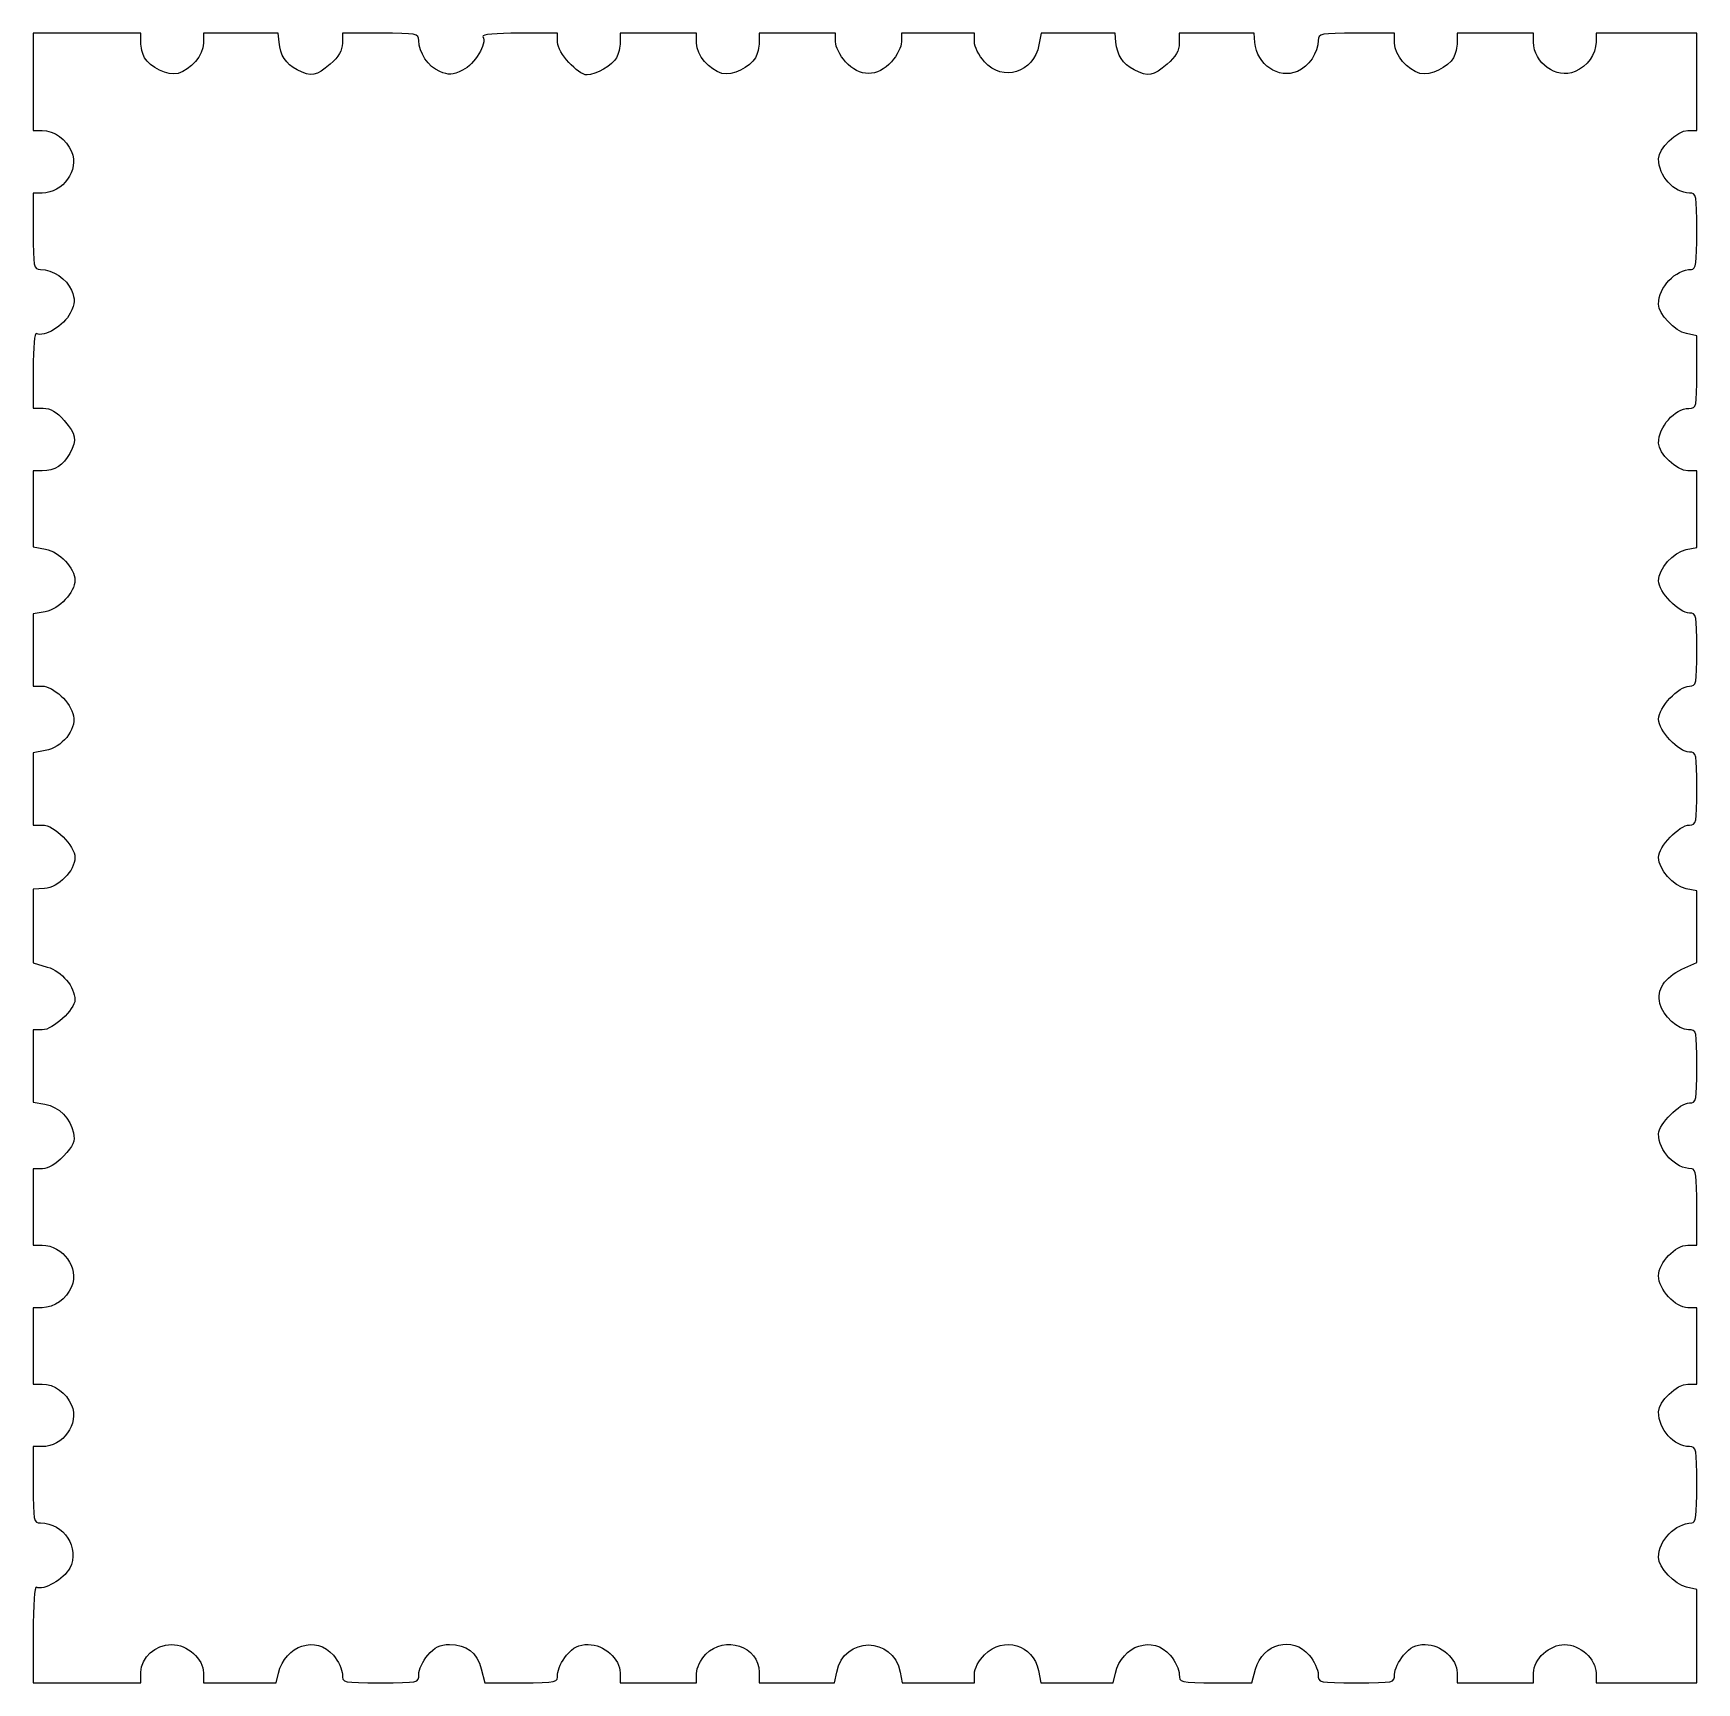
# Model space of a CAD drawing. Header units: centimetres. Extents: x -12.9 to -0.2, y -11.4 to 1.1.
import ezdxf

# ---------------------------------------------------------------- set-up
doc = ezdxf.new("R2010")
doc.units = ezdxf.units.CM
doc.header["$MEASUREMENT"] = 0
doc.layers.add('Layer 1', color=7, linetype='Continuous')

msp = doc.modelspace()

# ---------------------------------------------------------------- linework, layer by layer
at = {"layer": 'Layer 1'}
msp.add_open_spline([(-12.89466, -11.05235), (-12.89466, -10.82252), (-12.88499, -10.68635), (-12.86936, -10.69601), (-12.86936, -10.69601), (-12.82017, -10.72641), (-12.66009, -10.63482), (-12.61709, -10.55167), (-12.61709, -10.55167), (-12.53727, -10.39733), (-12.66053, -10.20725), (-12.84043, -10.20725), (-12.84043, -10.20725), (-12.89181, -10.20725), (-12.89466, -10.19196), (-12.89466, -9.91621), (-12.89466, -9.91621), (-12.89466, -9.91621), (-12.89466, -9.62516), (-12.89466, -9.62516), (-12.89466, -9.62516), (-12.89466, -9.62516), (-12.82758, -9.62516), (-12.82758, -9.62516), (-12.82758, -9.62516), (-12.66707, -9.62516), (-12.54394, -9.45173), (-12.60308, -9.30895), (-12.60308, -9.30895), (-12.64174, -9.21563), (-12.73533, -9.14891), (-12.82758, -9.14891), (-12.82758, -9.14891), (-12.82758, -9.14891), (-12.89466, -9.14891), (-12.89466, -9.14891), (-12.89466, -9.14891), (-12.89466, -9.14891), (-12.89466, -8.85787), (-12.89466, -8.85787), (-12.89466, -8.85787), (-12.89466, -8.85787), (-12.89466, -8.56683), (-12.89466, -8.56683), (-12.89466, -8.56683), (-12.89466, -8.56683), (-12.82758, -8.56683), (-12.82758, -8.56683), (-12.82758, -8.56683), (-12.73533, -8.56683), (-12.64174, -8.50011), (-12.60308, -8.40679), (-12.60308, -8.40679), (-12.54394, -8.26401), (-12.66707, -8.09058), (-12.82758, -8.09058), (-12.82758, -8.09058), (-12.82758, -8.09058), (-12.89466, -8.09058), (-12.89466, -8.09058), (-12.89466, -8.09058), (-12.89466, -8.09058), (-12.89466, -7.79954), (-12.89466, -7.79954), (-12.89466, -7.79954), (-12.89466, -7.79954), (-12.89466, -7.5085), (-12.89466, -7.5085), (-12.89466, -7.5085), (-12.89466, -7.5085), (-12.82502, -7.5085), (-12.82502, -7.5085), (-12.82502, -7.5085), (-12.7791, -7.5085), (-12.72421, -7.47544), (-12.66385, -7.41145), (-12.66385, -7.41145), (-12.58764, -7.33064), (-12.57501, -7.30096), (-12.58838, -7.23412), (-12.58838, -7.23412), (-12.61008, -7.12561), (-12.69924, -7.03656), (-12.80629, -7.01648), (-12.80629, -7.01648), (-12.80629, -7.01648), (-12.89466, -6.9999), (-12.89466, -6.9999), (-12.89466, -6.9999), (-12.89466, -6.9999), (-12.89466, -6.72503), (-12.89466, -6.72503), (-12.89466, -6.72503), (-12.89466, -6.72503), (-12.89466, -6.45016), (-12.89466, -6.45016), (-12.89466, -6.45016), (-12.89466, -6.45016), (-12.82587, -6.45016), (-12.82587, -6.45016), (-12.82587, -6.45016), (-12.74506, -6.45016), (-12.57711, -6.29555), (-12.57726, -6.2213), (-12.57726, -6.2213), (-12.57746, -6.12255), (-12.67685, -6.00434), (-12.78756, -5.97117), (-12.78756, -5.97117), (-12.78756, -5.97117), (-12.89466, -5.93908), (-12.89466, -5.93908), (-12.89466, -5.93908), (-12.89466, -5.93908), (-12.89461, -5.65884), (-12.89461, -5.65884), (-12.89461, -5.65884), (-12.89461, -5.65884), (-12.89455, -5.3786), (-12.89455, -5.3786), (-12.89455, -5.3786), (-12.89455, -5.3786), (-12.80862, -5.37287), (-12.80862, -5.37287), (-12.80862, -5.37287), (-12.70371, -5.36588), (-12.57716, -5.23714), (-12.57716, -5.13741), (-12.57716, -5.13741), (-12.57716, -5.04576), (-12.73406, -4.88912), (-12.82587, -4.88912), (-12.82587, -4.88912), (-12.82587, -4.88912), (-12.89466, -4.88912), (-12.89466, -4.88912), (-12.89466, -4.88912), (-12.89466, -4.88912), (-12.89466, -4.61425), (-12.89466, -4.61425), (-12.89466, -4.61425), (-12.89466, -4.61425), (-12.89466, -4.33939), (-12.89466, -4.33939), (-12.89466, -4.33939), (-12.89466, -4.33939), (-12.80365, -4.32231), (-12.80365, -4.32231), (-12.80365, -4.32231), (-12.67531, -4.29824), (-12.56732, -4.16563), (-12.58798, -4.05748), (-12.58798, -4.05748), (-12.60723, -3.95672), (-12.74108, -3.83079), (-12.82893, -3.83079), (-12.82893, -3.83079), (-12.82893, -3.83079), (-12.89466, -3.83079), (-12.89466, -3.83079), (-12.89466, -3.83079), (-12.89466, -3.83079), (-12.89466, -3.55592), (-12.89466, -3.55592), (-12.89466, -3.55592), (-12.89466, -3.55592), (-12.89466, -3.28105), (-12.89466, -3.28105), (-12.89466, -3.28105), (-12.89466, -3.28105), (-12.80365, -3.26398), (-12.80365, -3.26398), (-12.80365, -3.26398), (-12.69767, -3.2441), (-12.57716, -3.11631), (-12.57716, -3.02381), (-12.57716, -3.02381), (-12.57716, -2.93087), (-12.69434, -2.80764), (-12.8019, -2.78746), (-12.8019, -2.78746), (-12.8019, -2.78746), (-12.89466, -2.77006), (-12.89466, -2.77006), (-12.89466, -2.77006), (-12.89466, -2.77006), (-12.89466, -2.48021), (-12.89466, -2.48021), (-12.89466, -2.48021), (-12.89466, -2.48021), (-12.89466, -2.19037), (-12.89466, -2.19037), (-12.89466, -2.19037), (-12.89466, -2.19037), (-12.82677, -2.19037), (-12.82677, -2.19037), (-12.82677, -2.19037), (-12.7307, -2.19037), (-12.66338, -2.14806), (-12.61712, -2.05861), (-12.61712, -2.05861), (-12.56044, -1.94901), (-12.56643, -1.91339), (-12.65927, -1.80765), (-12.65927, -1.80765), (-12.71778, -1.74101), (-12.76342, -1.71412), (-12.81802, -1.71412), (-12.81802, -1.71412), (-12.81802, -1.71412), (-12.89466, -1.71412), (-12.89466, -1.71412), (-12.89466, -1.71412), (-12.89466, -1.71412), (-12.89466, -1.42152), (-12.89466, -1.42152), (-12.89466, -1.42152), (-12.89466, -1.24217), (-12.88487, -1.13497), (-12.86936, -1.14455), (-12.86936, -1.14455), (-12.81566, -1.17774), (-12.65705, -1.082), (-12.61312, -0.98988), (-12.61312, -0.98988), (-12.57562, -0.91123), (-12.57418, -0.8856), (-12.60335, -0.81519), (-12.60335, -0.81519), (-12.63908, -0.72893), (-12.74786, -0.65579), (-12.84043, -0.65579), (-12.84043, -0.65579), (-12.89181, -0.65579), (-12.89466, -0.6405), (-12.89466, -0.36475), (-12.89466, -0.36475), (-12.89466, -0.36475), (-12.89466, -0.07371), (-12.89466, -0.07371), (-12.89466, -0.07371), (-12.89466, -0.07371), (-12.82758, -0.07371), (-12.82758, -0.07371), (-12.82758, -0.07371), (-12.66707, -0.07371), (-12.54394, 0.09973), (-12.60308, 0.2425), (-12.60308, 0.2425), (-12.64174, 0.33583), (-12.73533, 0.40254), (-12.82758, 0.40254), (-12.82758, 0.40254), (-12.82758, 0.40254), (-12.89466, 0.40254), (-12.89466, 0.40254), (-12.89466, 0.40254), (-12.89466, 0.40254), (-12.89466, 0.77296), (-12.89466, 0.77296), (-12.89466, 0.77296), (-12.89466, 0.77296), (-12.89466, 1.14338), (-12.89466, 1.14338), (-12.89466, 1.14338), (-12.89466, 1.14338), (-12.48455, 1.14338), (-12.48455, 1.14338), (-12.48455, 1.14338), (-12.48455, 1.14338), (-12.07445, 1.14338), (-12.07445, 1.14338), (-12.07445, 1.14338), (-12.07445, 1.14338), (-12.07445, 1.07549), (-12.07445, 1.07549), (-12.07445, 1.07549), (-12.07445, 1.03816), (-12.06219, 0.9847), (-12.04721, 0.9567), (-12.04721, 0.9567), (-12.00772, 0.88292), (-11.86908, 0.81856), (-11.79153, 0.83802), (-11.79153, 0.83802), (-11.69701, 0.86175), (-11.5982, 0.97922), (-11.5982, 1.06787), (-11.5982, 1.06787), (-11.5982, 1.06787), (-11.5982, 1.14338), (-11.5982, 1.14338), (-11.5982, 1.14338), (-11.5982, 1.14338), (-11.31293, 1.14338), (-11.31293, 1.14338), (-11.31293, 1.14338), (-11.31293, 1.14338), (-11.02766, 1.14338), (-11.02766, 1.14338), (-11.02766, 1.14338), (-11.02766, 1.14338), (-11.02207, 1.07583), (-11.02207, 1.07583), (-11.02207, 1.07583), (-11.01379, 0.97585), (-10.97105, 0.91067), (-10.88435, 0.86584), (-10.88435, 0.86584), (-10.77476, 0.80916), (-10.73914, 0.81515), (-10.63339, 0.90799), (-10.63339, 0.90799), (-10.56676, 0.9665), (-10.53987, 1.01214), (-10.53987, 1.06674), (-10.53987, 1.06674), (-10.53987, 1.06674), (-10.53987, 1.14338), (-10.53987, 1.14338), (-10.53987, 1.14338), (-10.53987, 1.14338), (-10.24882, 1.14338), (-10.24882, 1.14338), (-10.24882, 1.14338), (-9.97307, 1.14338), (-9.95778, 1.14053), (-9.95778, 1.08915), (-9.95778, 1.08915), (-9.95778, 0.99658), (-9.88464, 0.8878), (-9.79838, 0.85207), (-9.79838, 0.85207), (-9.72797, 0.8229), (-9.70234, 0.82434), (-9.62369, 0.86184), (-9.62369, 0.86184), (-9.53157, 0.90577), (-9.43583, 1.06438), (-9.46902, 1.11808), (-9.46902, 1.11808), (-9.47861, 1.13359), (-9.3714, 1.14338), (-9.19205, 1.14338), (-9.19205, 1.14338), (-9.19205, 1.14338), (-8.89945, 1.14338), (-8.89945, 1.14338), (-8.89945, 1.14338), (-8.89945, 1.14338), (-8.89945, 1.07459), (-8.89945, 1.07459), (-8.89945, 1.07459), (-8.89945, 0.99667), (-8.74592, 0.82588), (-8.67589, 0.82588), (-8.67589, 0.82588), (-8.60857, 0.82588), (-8.48076, 0.90005), (-8.45044, 0.9567), (-8.45044, 0.9567), (-8.43546, 0.9847), (-8.4232, 1.03816), (-8.4232, 1.07549), (-8.4232, 1.07549), (-8.4232, 1.07549), (-8.4232, 1.14338), (-8.4232, 1.14338), (-8.4232, 1.14338), (-8.4232, 1.14338), (-8.13216, 1.14338), (-8.13216, 1.14338), (-8.13216, 1.14338), (-8.13216, 1.14338), (-7.84112, 1.14338), (-7.84112, 1.14338), (-7.84112, 1.14338), (-7.84112, 1.14338), (-7.84112, 1.06787), (-7.84112, 1.06787), (-7.84112, 1.06787), (-7.84112, 0.97922), (-7.74231, 0.86175), (-7.64778, 0.83802), (-7.64778, 0.83802), (-7.57024, 0.81856), (-7.4316, 0.88292), (-7.39211, 0.9567), (-7.39211, 0.9567), (-7.37713, 0.9847), (-7.36487, 1.03816), (-7.36487, 1.07549), (-7.36487, 1.07549), (-7.36487, 1.07549), (-7.36487, 1.14338), (-7.36487, 1.14338), (-7.36487, 1.14338), (-7.36487, 1.14338), (-7.07382, 1.14338), (-7.07382, 1.14338), (-7.07382, 1.14338), (-7.07382, 1.14338), (-6.78278, 1.14338), (-6.78278, 1.14338), (-6.78278, 1.14338), (-6.78278, 1.14338), (-6.78278, 1.07765), (-6.78278, 1.07765), (-6.78278, 1.07765), (-6.78278, 1.0415), (-6.74857, 0.97363), (-6.70676, 0.92684), (-6.70676, 0.92684), (-6.59981, 0.80713), (-6.46305, 0.80713), (-6.3561, 0.92684), (-6.3561, 0.92684), (-6.31429, 0.97363), (-6.28007, 1.0415), (-6.28007, 1.07765), (-6.28007, 1.07765), (-6.28007, 1.07765), (-6.28007, 1.14338), (-6.28007, 1.14338), (-6.28007, 1.14338), (-6.28007, 1.14338), (-6.00226, 1.14338), (-6.00226, 1.14338), (-6.00226, 1.14338), (-6.00226, 1.14338), (-5.72445, 1.14338), (-5.72445, 1.14338), (-5.72445, 1.14338), (-5.72445, 1.14338), (-5.72445, 1.07765), (-5.72445, 1.07765), (-5.72445, 1.07765), (-5.72445, 1.0415), (-5.69024, 0.97363), (-5.64843, 0.92684), (-5.64843, 0.92684), (-5.50775, 0.76939), (-5.27241, 0.8419), (-5.23243, 1.05501), (-5.23243, 1.05501), (-5.23243, 1.05501), (-5.21585, 1.14338), (-5.21585, 1.14338), (-5.21585, 1.14338), (-5.21585, 1.14338), (-4.93353, 1.14338), (-4.93353, 1.14338), (-4.93353, 1.14338), (-4.93353, 1.14338), (-4.6512, 1.14338), (-4.6512, 1.14338), (-4.6512, 1.14338), (-4.6512, 1.14338), (-4.64561, 1.07583), (-4.64561, 1.07583), (-4.64561, 1.07583), (-4.63734, 0.97585), (-4.59459, 0.91067), (-4.5079, 0.86584), (-4.5079, 0.86584), (-4.3983, 0.80916), (-4.36268, 0.81515), (-4.25693, 0.90799), (-4.25693, 0.90799), (-4.1903, 0.9665), (-4.16341, 1.01214), (-4.16341, 1.06674), (-4.16341, 1.06674), (-4.16341, 1.06674), (-4.16341, 1.14338), (-4.16341, 1.14338), (-4.16341, 1.14338), (-4.16341, 1.14338), (-3.87814, 1.14338), (-3.87814, 1.14338), (-3.87814, 1.14338), (-3.87814, 1.14338), (-3.59287, 1.14338), (-3.59287, 1.14338), (-3.59287, 1.14338), (-3.59287, 1.14338), (-3.58699, 1.07243), (-3.58699, 1.07243), (-3.58699, 1.07243), (-3.57307, 0.90415), (-3.40818, 0.79254), (-3.26258, 0.85285), (-3.26258, 0.85285), (-3.17798, 0.8879), (-3.10507, 0.99727), (-3.10507, 1.08915), (-3.10507, 1.08915), (-3.10507, 1.14053), (-3.08979, 1.14338), (-2.81403, 1.14338), (-2.81403, 1.14338), (-2.81403, 1.14338), (-2.52299, 1.14338), (-2.52299, 1.14338), (-2.52299, 1.14338), (-2.52299, 1.14338), (-2.52299, 1.06787), (-2.52299, 1.06787), (-2.52299, 1.06787), (-2.52299, 0.97922), (-2.42418, 0.86175), (-2.32966, 0.83802), (-2.32966, 0.83802), (-2.25211, 0.81856), (-2.11347, 0.88292), (-2.07398, 0.9567), (-2.07398, 0.9567), (-2.059, 0.9847), (-2.04674, 1.03816), (-2.04674, 1.07549), (-2.04674, 1.07549), (-2.04674, 1.07549), (-2.04674, 1.14338), (-2.04674, 1.14338), (-2.04674, 1.14338), (-2.04674, 1.14338), (-1.7557, 1.14338), (-1.7557, 1.14338), (-1.7557, 1.14338), (-1.7557, 1.14338), (-1.46466, 1.14338), (-1.46466, 1.14338), (-1.46466, 1.14338), (-1.46466, 1.14338), (-1.46466, 1.0763), (-1.46466, 1.0763), (-1.46466, 1.0763), (-1.46466, 0.91579), (-1.29122, 0.79266), (-1.14845, 0.8518), (-1.14845, 0.8518), (-1.05513, 0.89046), (-0.98841, 0.98405), (-0.98841, 1.0763), (-0.98841, 1.0763), (-0.98841, 1.0763), (-0.98841, 1.14338), (-0.98841, 1.14338), (-0.98841, 1.14338), (-0.98841, 1.14338), (-0.60476, 1.14338), (-0.60476, 1.14338), (-0.60476, 1.14338), (-0.60476, 1.14338), (-0.22112, 1.14338), (-0.22112, 1.14338), (-0.22112, 1.14338), (-0.22112, 1.14338), (-0.22112, 0.77296), (-0.22112, 0.77296), (-0.22112, 0.77296), (-0.22112, 0.77296), (-0.22112, 0.40254), (-0.22112, 0.40254), (-0.22112, 0.40254), (-0.22112, 0.40254), (-0.28988, 0.40254), (-0.28988, 0.40254), (-0.28988, 0.40254), (-0.37032, 0.40254), (-0.51216, 0.26486), (-0.51216, 0.18677), (-0.51216, 0.18677), (-0.51216, 0.05707), (-0.39348, -0.07371), (-0.27577, -0.07371), (-0.27577, -0.07371), (-0.22385, -0.07371), (-0.22112, -0.08826), (-0.22112, -0.36475), (-0.22112, -0.36475), (-0.22112, -0.60996), (-0.22757, -0.65579), (-0.26212, -0.65579), (-0.26212, -0.65579), (-0.38304, -0.65579), (-0.51216, -0.79201), (-0.51216, -0.91959), (-0.51216, -0.91959), (-0.51216, -0.99456), (-0.38863, -1.12591), (-0.29978, -1.14542), (-0.29978, -1.14542), (-0.29978, -1.14542), (-0.22112, -1.1627), (-0.22112, -1.1627), (-0.22112, -1.1627), (-0.22112, -1.1627), (-0.22112, -1.43841), (-0.22112, -1.43841), (-0.22112, -1.43841), (-0.22112, -1.70652), (-0.22276, -1.71414), (-0.28065, -1.71471), (-0.28065, -1.71471), (-0.38985, -1.71579), (-0.51216, -1.85541), (-0.51216, -1.979), (-0.51216, -1.979), (-0.51216, -2.05818), (-0.37278, -2.19037), (-0.2893, -2.19037), (-0.2893, -2.19037), (-0.2893, -2.19037), (-0.22112, -2.19037), (-0.22112, -2.19037), (-0.22112, -2.19037), (-0.22112, -2.19037), (-0.22112, -2.48208), (-0.22112, -2.48208), (-0.22112, -2.48208), (-0.22112, -2.48208), (-0.22112, -2.77378), (-0.22112, -2.77378), (-0.22112, -2.77378), (-0.22112, -2.77378), (-0.30101, -2.78976), (-0.30101, -2.78976), (-0.30101, -2.78976), (-0.39854, -2.80926), (-0.51216, -2.93772), (-0.51216, -3.02849), (-0.51216, -3.02849), (-0.51216, -3.11063), (-0.35509, -3.27516), (-0.27668, -3.27516), (-0.27668, -3.27516), (-0.22376, -3.27516), (-0.22112, -3.28839), (-0.22112, -3.55298), (-0.22112, -3.55298), (-0.22112, -3.81756), (-0.22376, -3.83079), (-0.27668, -3.83079), (-0.27668, -3.83079), (-0.35797, -3.83079), (-0.51216, -3.99537), (-0.51216, -4.08214), (-0.51216, -4.08214), (-0.51216, -4.16891), (-0.35797, -4.3335), (-0.27668, -4.3335), (-0.27668, -4.3335), (-0.22376, -4.3335), (-0.22112, -4.34673), (-0.22112, -4.61131), (-0.22112, -4.61131), (-0.22112, -4.87589), (-0.22376, -4.88912), (-0.27668, -4.88912), (-0.27668, -4.88912), (-0.35509, -4.88912), (-0.51216, -5.05366), (-0.51216, -5.1358), (-0.51216, -5.1358), (-0.51216, -5.22656), (-0.39854, -5.35502), (-0.30101, -5.37453), (-0.30101, -5.37453), (-0.30101, -5.37453), (-0.22112, -5.39051), (-0.22112, -5.39051), (-0.22112, -5.39051), (-0.22112, -5.39051), (-0.22112, -5.66305), (-0.22112, -5.66305), (-0.22112, -5.66305), (-0.22112, -5.66305), (-0.22112, -5.9356), (-0.22112, -5.9356), (-0.22112, -5.9356), (-0.22112, -5.9356), (-0.33356, -5.98783), (-0.33356, -5.98783), (-0.33356, -5.98783), (-0.46665, -6.04964), (-0.52808, -6.14501), (-0.50193, -6.2492), (-0.50193, -6.2492), (-0.47811, -6.34407), (-0.36275, -6.45016), (-0.2834, -6.45016), (-0.2834, -6.45016), (-0.22195, -6.45016), (-0.22112, -6.45388), (-0.22112, -6.72798), (-0.22112, -6.72798), (-0.22112, -6.99256), (-0.22376, -7.00579), (-0.27668, -7.00579), (-0.27668, -7.00579), (-0.34925, -7.00579), (-0.51216, -7.1696), (-0.51216, -7.24258), (-0.51216, -7.24258), (-0.51216, -7.37331), (-0.38374, -7.5085), (-0.25956, -7.5085), (-0.25956, -7.5085), (-0.22827, -7.5085), (-0.22112, -7.56266), (-0.22112, -7.79954), (-0.22112, -7.79954), (-0.22112, -7.79954), (-0.22112, -8.09058), (-0.22112, -8.09058), (-0.22112, -8.09058), (-0.22112, -8.09058), (-0.2893, -8.09058), (-0.2893, -8.09058), (-0.2893, -8.09058), (-0.38488, -8.09058), (-0.51216, -8.22381), (-0.51216, -8.32387), (-0.51216, -8.32387), (-0.51216, -8.42677), (-0.38402, -8.56683), (-0.28988, -8.56683), (-0.28988, -8.56683), (-0.28988, -8.56683), (-0.22112, -8.56683), (-0.22112, -8.56683), (-0.22112, -8.56683), (-0.22112, -8.56683), (-0.22112, -8.85787), (-0.22112, -8.85787), (-0.22112, -8.85787), (-0.22112, -8.85787), (-0.22112, -9.14891), (-0.22112, -9.14891), (-0.22112, -9.14891), (-0.22112, -9.14891), (-0.2893, -9.14891), (-0.2893, -9.14891), (-0.2893, -9.14891), (-0.37257, -9.14891), (-0.51216, -9.28103), (-0.51216, -9.35986), (-0.51216, -9.35986), (-0.51216, -9.49414), (-0.39541, -9.62516), (-0.27577, -9.62516), (-0.27577, -9.62516), (-0.22385, -9.62516), (-0.22112, -9.63972), (-0.22112, -9.91621), (-0.22112, -9.91621), (-0.22112, -10.15308), (-0.22827, -10.20725), (-0.25956, -10.20725), (-0.25956, -10.20725), (-0.38166, -10.20725), (-0.51216, -10.34221), (-0.51216, -10.46849), (-0.51216, -10.46849), (-0.51216, -10.54565), (-0.38994, -10.67708), (-0.29978, -10.69688), (-0.29978, -10.69688), (-0.29978, -10.69688), (-0.22112, -10.71416), (-0.22112, -10.71416), (-0.22112, -10.71416), (-0.22112, -10.71416), (-0.22112, -11.06925), (-0.22112, -11.06925), (-0.22112, -11.06925), (-0.22112, -11.06925), (-0.22112, -11.42433), (-0.22112, -11.42433), (-0.22112, -11.42433), (-0.22112, -11.42433), (-0.60476, -11.42433), (-0.60476, -11.42433), (-0.60476, -11.42433), (-0.60476, -11.42433), (-0.98841, -11.42433), (-0.98841, -11.42433), (-0.98841, -11.42433), (-0.98841, -11.42433), (-0.98841, -11.34991), (-0.98841, -11.34991), (-0.98841, -11.34991), (-0.98841, -11.24458), (-1.11075, -11.13329), (-1.22653, -11.13329), (-1.22653, -11.13329), (-1.34232, -11.13329), (-1.46466, -11.24458), (-1.46466, -11.34991), (-1.46466, -11.34991), (-1.46466, -11.34991), (-1.46466, -11.42433), (-1.46466, -11.42433), (-1.46466, -11.42433), (-1.46466, -11.42433), (-1.7557, -11.42433), (-1.7557, -11.42433), (-1.7557, -11.42433), (-1.7557, -11.42433), (-2.04674, -11.42433), (-2.04674, -11.42433), (-2.04674, -11.42433), (-2.04674, -11.42433), (-2.04674, -11.34991), (-2.04674, -11.34991), (-2.04674, -11.34991), (-2.04674, -11.24185), (-2.16895, -11.13329), (-2.29058, -11.13329), (-2.29058, -11.13329), (-2.36465, -11.13329), (-2.40132, -11.1515), (-2.45449, -11.21469), (-2.45449, -11.21469), (-2.49217, -11.25947), (-2.52299, -11.32495), (-2.52299, -11.36021), (-2.52299, -11.36021), (-2.52299, -11.42418), (-2.52368, -11.42433), (-2.81403, -11.42433), (-2.81403, -11.42433), (-3.10438, -11.42433), (-3.10507, -11.42418), (-3.10507, -11.36021), (-3.10507, -11.36021), (-3.10507, -11.32495), (-3.1359, -11.25947), (-3.17357, -11.21469), (-3.17357, -11.21469), (-3.30004, -11.06439), (-3.529, -11.12418), (-3.5821, -11.32138), (-3.5821, -11.32138), (-3.5821, -11.32138), (-3.60982, -11.42433), (-3.60982, -11.42433), (-3.60982, -11.42433), (-3.60982, -11.42433), (-3.88661, -11.42433), (-3.88661, -11.42433), (-3.88661, -11.42433), (-4.16188, -11.42433), (-4.16341, -11.42398), (-4.16341, -11.36021), (-4.16341, -11.36021), (-4.16341, -11.32495), (-4.19423, -11.25947), (-4.23191, -11.21469), (-4.23191, -11.21469), (-4.36208, -11.05999), (-4.59961, -11.13776), (-4.64998, -11.35157), (-4.64998, -11.35157), (-4.64998, -11.35157), (-4.66712, -11.42433), (-4.66712, -11.42433), (-4.66712, -11.42433), (-4.66712, -11.42433), (-4.94323, -11.42433), (-4.94323, -11.42433), (-4.94323, -11.42433), (-4.94323, -11.42433), (-5.21934, -11.42433), (-5.21934, -11.42433), (-5.21934, -11.42433), (-5.21934, -11.42433), (-5.2368, -11.33126), (-5.2368, -11.33126), (-5.2368, -11.33126), (-5.27369, -11.13465), (-5.50355, -11.06706), (-5.64711, -11.21063), (-5.64711, -11.21063), (-5.69257, -11.25609), (-5.72445, -11.31607), (-5.72445, -11.35615), (-5.72445, -11.35615), (-5.72445, -11.35615), (-5.72445, -11.42433), (-5.72445, -11.42433), (-5.72445, -11.42433), (-5.72445, -11.42433), (-5.99896, -11.42433), (-5.99896, -11.42433), (-5.99896, -11.42433), (-5.99896, -11.42433), (-6.27346, -11.42433), (-6.27346, -11.42433), (-6.27346, -11.42433), (-6.27346, -11.42433), (-6.28947, -11.34428), (-6.28947, -11.34428), (-6.28947, -11.34428), (-6.3448, -11.06764), (-6.71806, -11.06764), (-6.77339, -11.34428), (-6.77339, -11.34428), (-6.77339, -11.34428), (-6.7894, -11.42433), (-6.7894, -11.42433), (-6.7894, -11.42433), (-6.7894, -11.42433), (-7.07713, -11.42433), (-7.07713, -11.42433), (-7.07713, -11.42433), (-7.07713, -11.42433), (-7.36487, -11.42433), (-7.36487, -11.42433), (-7.36487, -11.42433), (-7.36487, -11.42433), (-7.36487, -11.34375), (-7.36487, -11.34375), (-7.36487, -11.34375), (-7.36487, -11.14682), (-7.62732, -11.05855), (-7.77002, -11.2075), (-7.77002, -11.2075), (-7.81124, -11.25052), (-7.84112, -11.31168), (-7.84112, -11.35302), (-7.84112, -11.35302), (-7.84112, -11.35302), (-7.84112, -11.42433), (-7.84112, -11.42433), (-7.84112, -11.42433), (-7.84112, -11.42433), (-8.13216, -11.42433), (-8.13216, -11.42433), (-8.13216, -11.42433), (-8.13216, -11.42433), (-8.4232, -11.42433), (-8.4232, -11.42433), (-8.4232, -11.42433), (-8.4232, -11.42433), (-8.4232, -11.34991), (-8.4232, -11.34991), (-8.4232, -11.34991), (-8.4232, -11.24185), (-8.54541, -11.13329), (-8.66704, -11.13329), (-8.66704, -11.13329), (-8.7411, -11.13329), (-8.77778, -11.1515), (-8.83095, -11.21469), (-8.83095, -11.21469), (-8.86863, -11.25947), (-8.89945, -11.32495), (-8.89945, -11.36021), (-8.89945, -11.36021), (-8.89945, -11.42398), (-8.90097, -11.42433), (-9.17624, -11.42433), (-9.17624, -11.42433), (-9.17624, -11.42433), (-9.45303, -11.42433), (-9.45303, -11.42433), (-9.45303, -11.42433), (-9.45303, -11.42433), (-9.48127, -11.31947), (-9.48127, -11.31947), (-9.48127, -11.31947), (-9.51541, -11.19268), (-9.59259, -11.13329), (-9.72319, -11.13329), (-9.72319, -11.13329), (-9.79969, -11.13329), (-9.83559, -11.15089), (-9.88929, -11.21469), (-9.88929, -11.21469), (-9.92696, -11.25947), (-9.95778, -11.32495), (-9.95778, -11.36021), (-9.95778, -11.36021), (-9.95778, -11.42418), (-9.95848, -11.42433), (-10.24882, -11.42433), (-10.24882, -11.42433), (-10.53917, -11.42433), (-10.53987, -11.42418), (-10.53987, -11.36021), (-10.53987, -11.36021), (-10.53987, -11.32495), (-10.57069, -11.25947), (-10.60836, -11.21469), (-10.60836, -11.21469), (-10.73854, -11.05999), (-10.97607, -11.13776), (-11.02644, -11.35157), (-11.02644, -11.35157), (-11.02644, -11.35157), (-11.04358, -11.42433), (-11.04358, -11.42433), (-11.04358, -11.42433), (-11.04358, -11.42433), (-11.32089, -11.42433), (-11.32089, -11.42433), (-11.32089, -11.42433), (-11.32089, -11.42433), (-11.5982, -11.42433), (-11.5982, -11.42433), (-11.5982, -11.42433), (-11.5982, -11.42433), (-11.5982, -11.34991), (-11.5982, -11.34991), (-11.5982, -11.34991), (-11.5982, -11.24256), (-11.72044, -11.13329), (-11.84052, -11.13329), (-11.84052, -11.13329), (-11.96435, -11.13329), (-12.07445, -11.23232), (-12.07445, -11.34369), (-12.07445, -11.34369), (-12.07445, -11.34369), (-12.07445, -11.42433), (-12.07445, -11.42433), (-12.07445, -11.42433), (-12.07445, -11.42433), (-12.48455, -11.42433), (-12.48455, -11.42433), (-12.48455, -11.42433), (-12.48455, -11.42433), (-12.89466, -11.42433), (-12.89466, -11.42433), (-12.89466, -11.42433), (-12.89466, -11.42433), (-12.89466, -11.05235), (-12.89466, -11.05235)], degree=3, knots=[0, 0, 0, 0, 0.00383142, 0.00383142, 0.00383142, 0.00383142, 0.00766284, 0.00766284, 0.00766284, 0.00766284, 0.01149425, 0.01149425, 0.01149425, 0.01149425, 0.01532567, 0.01532567, 0.01532567, 0.01532567, 0.01915709, 0.01915709, 0.01915709, 0.01915709, 0.02298851, 0.02298851, 0.02298851, 0.02298851, 0.02681992, 0.02681992, 0.02681992, 0.02681992, 0.03065134, 0.03065134, 0.03065134, 0.03065134, 0.03448276, 0.03448276, 0.03448276, 0.03448276, 0.03831418, 0.03831418, 0.03831418, 0.03831418, 0.04214559, 0.04214559, 0.04214559, 0.04214559, 0.04597701, 0.04597701, 0.04597701, 0.04597701, 0.04980843, 0.04980843, 0.04980843, 0.04980843, 0.05363985, 0.05363985, 0.05363985, 0.05363985, 0.05747126, 0.05747126, 0.05747126, 0.05747126, 0.06130268, 0.06130268, 0.06130268, 0.06130268, 0.0651341, 0.0651341, 0.0651341, 0.0651341, 0.06896552, 0.06896552, 0.06896552, 0.06896552, 0.07279693, 0.07279693, 0.07279693, 0.07279693, 0.07662835, 0.07662835, 0.07662835, 0.07662835, 0.08045977, 0.08045977, 0.08045977, 0.08045977, 0.08429119, 0.08429119, 0.08429119, 0.08429119, 0.08812261, 0.08812261, 0.08812261, 0.08812261, 0.09195402, 0.09195402, 0.09195402, 0.09195402, 0.09578544, 0.09578544, 0.09578544, 0.09578544, 0.09961686, 0.09961686, 0.09961686, 0.09961686, 0.10344828, 0.10344828, 0.10344828, 0.10344828, 0.10727969, 0.10727969, 0.10727969, 0.10727969, 0.11111111, 0.11111111, 0.11111111, 0.11111111, 0.11494253, 0.11494253, 0.11494253, 0.11494253, 0.11877395, 0.11877395, 0.11877395, 0.11877395, 0.12260536, 0.12260536, 0.12260536, 0.12260536, 0.12643678, 0.12643678, 0.12643678, 0.12643678, 0.1302682, 0.1302682, 0.1302682, 0.1302682, 0.13409962, 0.13409962, 0.13409962, 0.13409962, 0.13793103, 0.13793103, 0.13793103, 0.13793103, 0.14176245, 0.14176245, 0.14176245, 0.14176245, 0.14559387, 0.14559387, 0.14559387, 0.14559387, 0.14942529, 0.14942529, 0.14942529, 0.14942529, 0.1532567, 0.1532567, 0.1532567, 0.1532567, 0.15708812, 0.15708812, 0.15708812, 0.15708812, 0.16091954, 0.16091954, 0.16091954, 0.16091954, 0.16475096, 0.16475096, 0.16475096, 0.16475096, 0.16858238, 0.16858238, 0.16858238, 0.16858238, 0.17241379, 0.17241379, 0.17241379, 0.17241379, 0.17624521, 0.17624521, 0.17624521, 0.17624521, 0.18007663, 0.18007663, 0.18007663, 0.18007663, 0.18390805, 0.18390805, 0.18390805, 0.18390805, 0.18773946, 0.18773946, 0.18773946, 0.18773946, 0.19157088, 0.19157088, 0.19157088, 0.19157088, 0.1954023, 0.1954023, 0.1954023, 0.1954023, 0.19923372, 0.19923372, 0.19923372, 0.19923372, 0.20306513, 0.20306513, 0.20306513, 0.20306513, 0.20689655, 0.20689655, 0.20689655, 0.20689655, 0.21072797, 0.21072797, 0.21072797, 0.21072797, 0.21455939, 0.21455939, 0.21455939, 0.21455939, 0.2183908, 0.2183908, 0.2183908, 0.2183908, 0.22222222, 0.22222222, 0.22222222, 0.22222222, 0.22605364, 0.22605364, 0.22605364, 0.22605364, 0.22988506, 0.22988506, 0.22988506, 0.22988506, 0.23371648, 0.23371648, 0.23371648, 0.23371648, 0.23754789, 0.23754789, 0.23754789, 0.23754789, 0.24137931, 0.24137931, 0.24137931, 0.24137931, 0.24521073, 0.24521073, 0.24521073, 0.24521073, 0.24904215, 0.24904215, 0.24904215, 0.24904215, 0.25287356, 0.25287356, 0.25287356, 0.25287356, 0.25670498, 0.25670498, 0.25670498, 0.25670498, 0.2605364, 0.2605364, 0.2605364, 0.2605364, 0.26436782, 0.26436782, 0.26436782, 0.26436782, 0.26819923, 0.26819923, 0.26819923, 0.26819923, 0.27203065, 0.27203065, 0.27203065, 0.27203065, 0.27586207, 0.27586207, 0.27586207, 0.27586207, 0.27969349, 0.27969349, 0.27969349, 0.27969349, 0.2835249, 0.2835249, 0.2835249, 0.2835249, 0.28735632, 0.28735632, 0.28735632, 0.28735632, 0.29118774, 0.29118774, 0.29118774, 0.29118774, 0.29501916, 0.29501916, 0.29501916, 0.29501916, 0.29885057, 0.29885057, 0.29885057, 0.29885057, 0.30268199, 0.30268199, 0.30268199, 0.30268199, 0.30651341, 0.30651341, 0.30651341, 0.30651341, 0.31034483, 0.31034483, 0.31034483, 0.31034483, 0.31417625, 0.31417625, 0.31417625, 0.31417625, 0.31800766, 0.31800766, 0.31800766, 0.31800766, 0.32183908, 0.32183908, 0.32183908, 0.32183908, 0.3256705, 0.3256705, 0.3256705, 0.3256705, 0.32950192, 0.32950192, 0.32950192, 0.32950192, 0.33333333, 0.33333333, 0.33333333, 0.33333333, 0.33716475, 0.33716475, 0.33716475, 0.33716475, 0.34099617, 0.34099617, 0.34099617, 0.34099617, 0.34482759, 0.34482759, 0.34482759, 0.34482759, 0.348659, 0.348659, 0.348659, 0.348659, 0.35249042, 0.35249042, 0.35249042, 0.35249042, 0.35632184, 0.35632184, 0.35632184, 0.35632184, 0.36015326, 0.36015326, 0.36015326, 0.36015326, 0.36398467, 0.36398467, 0.36398467, 0.36398467, 0.36781609, 0.36781609, 0.36781609, 0.36781609, 0.37164751, 0.37164751, 0.37164751, 0.37164751, 0.37547893, 0.37547893, 0.37547893, 0.37547893, 0.37931034, 0.37931034, 0.37931034, 0.37931034, 0.38314176, 0.38314176, 0.38314176, 0.38314176, 0.38697318, 0.38697318, 0.38697318, 0.38697318, 0.3908046, 0.3908046, 0.3908046, 0.3908046, 0.39463602, 0.39463602, 0.39463602, 0.39463602, 0.39846743, 0.39846743, 0.39846743, 0.39846743, 0.40229885, 0.40229885, 0.40229885, 0.40229885, 0.40613027, 0.40613027, 0.40613027, 0.40613027, 0.40996169, 0.40996169, 0.40996169, 0.40996169, 0.4137931, 0.4137931, 0.4137931, 0.4137931, 0.41762452, 0.41762452, 0.41762452, 0.41762452, 0.42145594, 0.42145594, 0.42145594, 0.42145594, 0.42528736, 0.42528736, 0.42528736, 0.42528736, 0.42911877, 0.42911877, 0.42911877, 0.42911877, 0.43295019, 0.43295019, 0.43295019, 0.43295019, 0.43678161, 0.43678161, 0.43678161, 0.43678161, 0.44061303, 0.44061303, 0.44061303, 0.44061303, 0.44444444, 0.44444444, 0.44444444, 0.44444444, 0.44827586, 0.44827586, 0.44827586, 0.44827586, 0.45210728, 0.45210728, 0.45210728, 0.45210728, 0.4559387, 0.4559387, 0.4559387, 0.4559387, 0.45977011, 0.45977011, 0.45977011, 0.45977011, 0.46360153, 0.46360153, 0.46360153, 0.46360153, 0.46743295, 0.46743295, 0.46743295, 0.46743295, 0.47126437, 0.47126437, 0.47126437, 0.47126437, 0.47509579, 0.47509579, 0.47509579, 0.47509579, 0.4789272, 0.4789272, 0.4789272, 0.4789272, 0.48275862, 0.48275862, 0.48275862, 0.48275862, 0.48659004, 0.48659004, 0.48659004, 0.48659004, 0.49042146, 0.49042146, 0.49042146, 0.49042146, 0.49425287, 0.49425287, 0.49425287, 0.49425287, 0.49808429, 0.49808429, 0.49808429, 0.49808429, 0.50191571, 0.50191571, 0.50191571, 0.50191571, 0.50574713, 0.50574713, 0.50574713, 0.50574713, 0.50957854, 0.50957854, 0.50957854, 0.50957854, 0.51340996, 0.51340996, 0.51340996, 0.51340996, 0.51724138, 0.51724138, 0.51724138, 0.51724138, 0.5210728, 0.5210728, 0.5210728, 0.5210728, 0.52490421, 0.52490421, 0.52490421, 0.52490421, 0.52873563, 0.52873563, 0.52873563, 0.52873563, 0.53256705, 0.53256705, 0.53256705, 0.53256705, 0.53639847, 0.53639847, 0.53639847, 0.53639847, 0.54022989, 0.54022989, 0.54022989, 0.54022989, 0.5440613, 0.5440613, 0.5440613, 0.5440613, 0.54789272, 0.54789272, 0.54789272, 0.54789272, 0.55172414, 0.55172414, 0.55172414, 0.55172414, 0.55555556, 0.55555556, 0.55555556, 0.55555556, 0.55938697, 0.55938697, 0.55938697, 0.55938697, 0.56321839, 0.56321839, 0.56321839, 0.56321839, 0.56704981, 0.56704981, 0.56704981, 0.56704981, 0.57088123, 0.57088123, 0.57088123, 0.57088123, 0.57471264, 0.57471264, 0.57471264, 0.57471264, 0.57854406, 0.57854406, 0.57854406, 0.57854406, 0.58237548, 0.58237548, 0.58237548, 0.58237548, 0.5862069, 0.5862069, 0.5862069, 0.5862069, 0.59003831, 0.59003831, 0.59003831, 0.59003831, 0.59386973, 0.59386973, 0.59386973, 0.59386973, 0.59770115, 0.59770115, 0.59770115, 0.59770115, 0.60153257, 0.60153257, 0.60153257, 0.60153257, 0.60536398, 0.60536398, 0.60536398, 0.60536398, 0.6091954, 0.6091954, 0.6091954, 0.6091954, 0.61302682, 0.61302682, 0.61302682, 0.61302682, 0.61685824, 0.61685824, 0.61685824, 0.61685824, 0.62068966, 0.62068966, 0.62068966, 0.62068966, 0.62452107, 0.62452107, 0.62452107, 0.62452107, 0.62835249, 0.62835249, 0.62835249, 0.62835249, 0.63218391, 0.63218391, 0.63218391, 0.63218391, 0.63601533, 0.63601533, 0.63601533, 0.63601533, 0.63984674, 0.63984674, 0.63984674, 0.63984674, 0.64367816, 0.64367816, 0.64367816, 0.64367816, 0.64750958, 0.64750958, 0.64750958, 0.64750958, 0.651341, 0.651341, 0.651341, 0.651341, 0.65517241, 0.65517241, 0.65517241, 0.65517241, 0.65900383, 0.65900383, 0.65900383, 0.65900383, 0.66283525, 0.66283525, 0.66283525, 0.66283525, 0.66666667, 0.66666667, 0.66666667, 0.66666667, 0.67049808, 0.67049808, 0.67049808, 0.67049808, 0.6743295, 0.6743295, 0.6743295, 0.6743295, 0.67816092, 0.67816092, 0.67816092, 0.67816092, 0.68199234, 0.68199234, 0.68199234, 0.68199234, 0.68582375, 0.68582375, 0.68582375, 0.68582375, 0.68965517, 0.68965517, 0.68965517, 0.68965517, 0.69348659, 0.69348659, 0.69348659, 0.69348659, 0.69731801, 0.69731801, 0.69731801, 0.69731801, 0.70114943, 0.70114943, 0.70114943, 0.70114943, 0.70498084, 0.70498084, 0.70498084, 0.70498084, 0.70881226, 0.70881226, 0.70881226, 0.70881226, 0.71264368, 0.71264368, 0.71264368, 0.71264368, 0.7164751, 0.7164751, 0.7164751, 0.7164751, 0.72030651, 0.72030651, 0.72030651, 0.72030651, 0.72413793, 0.72413793, 0.72413793, 0.72413793, 0.72796935, 0.72796935, 0.72796935, 0.72796935, 0.73180077, 0.73180077, 0.73180077, 0.73180077, 0.73563218, 0.73563218, 0.73563218, 0.73563218, 0.7394636, 0.7394636, 0.7394636, 0.7394636, 0.74329502, 0.74329502, 0.74329502, 0.74329502, 0.74712644, 0.74712644, 0.74712644, 0.74712644, 0.75095785, 0.75095785, 0.75095785, 0.75095785, 0.75478927, 0.75478927, 0.75478927, 0.75478927, 0.75862069, 0.75862069, 0.75862069, 0.75862069, 0.76245211, 0.76245211, 0.76245211, 0.76245211, 0.76628352, 0.76628352, 0.76628352, 0.76628352, 0.77011494, 0.77011494, 0.77011494, 0.77011494, 0.77394636, 0.77394636, 0.77394636, 0.77394636, 0.77777778, 0.77777778, 0.77777778, 0.77777778, 0.7816092, 0.7816092, 0.7816092, 0.7816092, 0.78544061, 0.78544061, 0.78544061, 0.78544061, 0.78927203, 0.78927203, 0.78927203, 0.78927203, 0.79310345, 0.79310345, 0.79310345, 0.79310345, 0.79693487, 0.79693487, 0.79693487, 0.79693487, 0.80076628, 0.80076628, 0.80076628, 0.80076628, 0.8045977, 0.8045977, 0.8045977, 0.8045977, 0.80842912, 0.80842912, 0.80842912, 0.80842912, 0.81226054, 0.81226054, 0.81226054, 0.81226054, 0.81609195, 0.81609195, 0.81609195, 0.81609195, 0.81992337, 0.81992337, 0.81992337, 0.81992337, 0.82375479, 0.82375479, 0.82375479, 0.82375479, 0.82758621, 0.82758621, 0.82758621, 0.82758621, 0.83141762, 0.83141762, 0.83141762, 0.83141762, 0.83524904, 0.83524904, 0.83524904, 0.83524904, 0.83908046, 0.83908046, 0.83908046, 0.83908046, 0.84291188, 0.84291188, 0.84291188, 0.84291188, 0.8467433, 0.8467433, 0.8467433, 0.8467433, 0.85057471, 0.85057471, 0.85057471, 0.85057471, 0.85440613, 0.85440613, 0.85440613, 0.85440613, 0.85823755, 0.85823755, 0.85823755, 0.85823755, 0.86206897, 0.86206897, 0.86206897, 0.86206897, 0.86590038, 0.86590038, 0.86590038, 0.86590038, 0.8697318, 0.8697318, 0.8697318, 0.8697318, 0.87356322, 0.87356322, 0.87356322, 0.87356322, 0.87739464, 0.87739464, 0.87739464, 0.87739464, 0.88122605, 0.88122605, 0.88122605, 0.88122605, 0.88505747, 0.88505747, 0.88505747, 0.88505747, 0.88888889, 0.88888889, 0.88888889, 0.88888889, 0.89272031, 0.89272031, 0.89272031, 0.89272031, 0.89655172, 0.89655172, 0.89655172, 0.89655172, 0.90038314, 0.90038314, 0.90038314, 0.90038314, 0.90421456, 0.90421456, 0.90421456, 0.90421456, 0.90804598, 0.90804598, 0.90804598, 0.90804598, 0.91187739, 0.91187739, 0.91187739, 0.91187739, 0.91570881, 0.91570881, 0.91570881, 0.91570881, 0.91954023, 0.91954023, 0.91954023, 0.91954023, 0.92337165, 0.92337165, 0.92337165, 0.92337165, 0.92720307, 0.92720307, 0.92720307, 0.92720307, 0.93103448, 0.93103448, 0.93103448, 0.93103448, 0.9348659, 0.9348659, 0.9348659, 0.9348659, 0.93869732, 0.93869732, 0.93869732, 0.93869732, 0.94252874, 0.94252874, 0.94252874, 0.94252874, 0.94636015, 0.94636015, 0.94636015, 0.94636015, 0.95019157, 0.95019157, 0.95019157, 0.95019157, 0.95402299, 0.95402299, 0.95402299, 0.95402299, 0.95785441, 0.95785441, 0.95785441, 0.95785441, 0.96168582, 0.96168582, 0.96168582, 0.96168582, 0.96551724, 0.96551724, 0.96551724, 0.96551724, 0.96934866, 0.96934866, 0.96934866, 0.96934866, 0.97318008, 0.97318008, 0.97318008, 0.97318008, 0.97701149, 0.97701149, 0.97701149, 0.97701149, 0.98084291, 0.98084291, 0.98084291, 0.98084291, 0.98467433, 0.98467433, 0.98467433, 0.98467433, 0.98850575, 0.98850575, 0.98850575, 0.98850575, 0.99233716, 0.99233716, 0.99233716, 0.99233716, 1, 1, 1, 1], dxfattribs=at)

doc.saveas('drawing.dxf')
